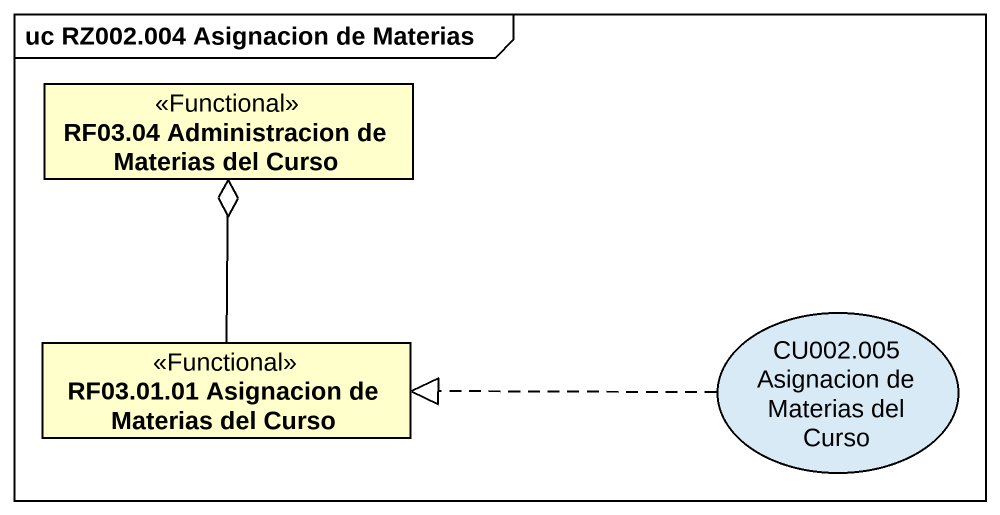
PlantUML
@startuml
mainframe uc RZ002.004 Asignacion de Materias
allowmixing
hide circle
hide empty members
class "RF03.04 Administracion de Materias del Curso" as RF03_04_Administracion_de <<Functional>>
usecase "CU002.005 Asignacion de Materias del Curso" as CU002_005_Asignacion_de
class "RF03.01.01 Asignacion de Materias del Curso" as RF03_01_01_Asignacion_de <<Functional>>
CU002_005_Asignacion_de .left.|> RF03_01_01_Asignacion_de
RF03_01_01_Asignacion_de -up-o RF03_04_Administracion_de
@enduml
